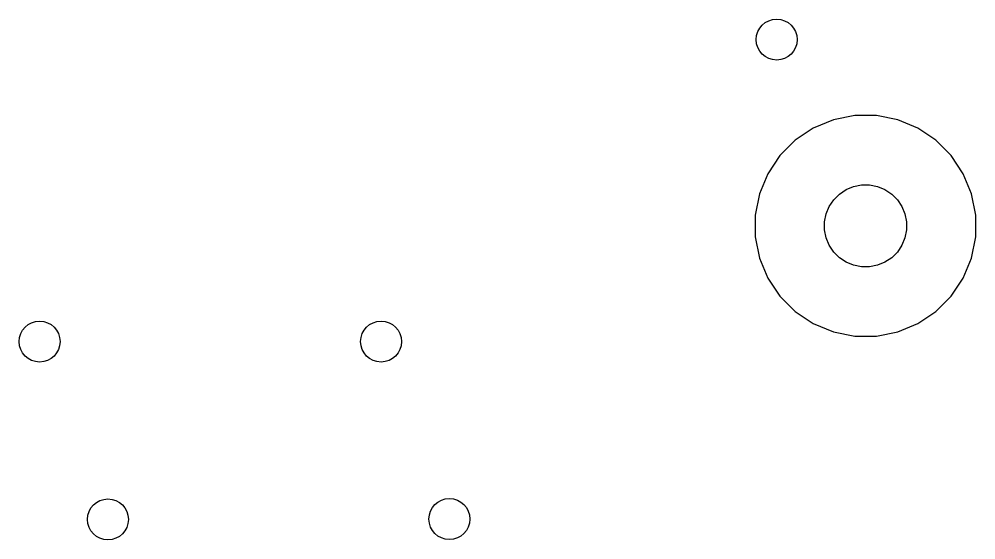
# Model space of a CAD drawing. Extents: x -66 to 211, y -177 to 13.
# Drawn here: x 75.28 to 82.29, y -84.29 to -80.47 of the extents above; entities that cross this region are included whole.
import ezdxf

# ---------------------------------------------------------------- set-up
doc = ezdxf.new("R2010")
doc.units = 0
doc.layers.add('BLACK', color=7, linetype='CONTINUOUS')

msp = doc.modelspace()

# ---------------------------------------------------------------- linework, layer by layer
at = {"layer": 'BLACK', "linetype": 'CONTINUOUS'}
for p, q in [((81.2487, -81.2129), (81.1016, -81.2738)), ((81.4048, -81.1819), (81.2487, -81.2129)), ((81.564, -81.1819), (81.4048, -81.1819)), ((81.7201, -81.2129), (81.564, -81.1819)), ((81.8671, -81.2738), (81.7201, -81.2129)), ((81.1016, -81.2738), (80.9693, -81.3623)), ((81.9994, -81.3623), (81.8671, -81.2738)), ((80.9693, -81.3623), (80.8568, -81.4748)), ((82.112, -81.4748), (81.9994, -81.3623)), ((80.8568, -81.4748), (80.7683, -81.6071)), ((82.2004, -81.6071), (82.112, -81.4748)), ((80.7683, -81.6071), (80.7074, -81.7542)), ((82.2613, -81.7542), (82.2004, -81.6071)), ((81.2931, -81.7569), (81.3423, -81.724)), ((81.3423, -81.724), (81.3969, -81.7014)), ((81.3969, -81.7014), (81.4548, -81.6899)), ((81.4548, -81.6899), (81.5139, -81.6899)), ((81.5139, -81.6899), (81.5719, -81.7014)), ((81.5719, -81.7014), (81.6265, -81.724)), ((81.6265, -81.724), (81.6756, -81.7569)), ((80.7074, -81.7542), (80.6764, -81.9103)), ((81.2185, -81.8478), (81.2514, -81.7986)), ((81.2514, -81.7986), (81.2931, -81.7569)), ((81.6756, -81.7569), (81.7174, -81.7986)), ((81.7174, -81.7986), (81.7502, -81.8478)), ((82.2924, -81.9103), (82.2613, -81.7542)), ((81.1959, -81.9024), (81.2185, -81.8478)), ((81.7502, -81.8478), (81.7729, -81.9024)), ((80.6764, -81.9103), (80.6764, -82.0695)), ((81.1844, -81.9603), (81.1959, -81.9024)), ((81.7729, -81.9024), (81.7844, -81.9603)), ((82.2924, -82.0695), (82.2924, -81.9103)), ((81.1844, -82.0194), (81.1844, -81.9603)), ((81.7844, -81.9603), (81.7844, -82.0194)), ((80.6764, -82.0695), (80.7074, -82.2256)), ((81.1959, -82.0774), (81.1844, -82.0194)), ((81.2185, -82.132), (81.1959, -82.0774)), ((81.7729, -82.0774), (81.7502, -82.132)), ((81.7844, -82.0194), (81.7729, -82.0774)), ((82.2613, -82.2256), (82.2924, -82.0695)), ((81.2514, -82.1811), (81.2185, -82.132)), ((81.7502, -82.132), (81.7174, -82.1811)), ((81.2931, -82.2229), (81.2514, -82.1811)), ((81.7174, -82.1811), (81.6756, -82.2229)), ((80.7074, -82.2256), (80.7683, -82.3726)), ((81.3423, -82.2557), (81.2931, -82.2229)), ((81.3969, -82.2784), (81.3423, -82.2557)), ((81.4548, -82.2899), (81.3969, -82.2784)), ((81.5139, -82.2899), (81.4548, -82.2899)), ((81.5719, -82.2784), (81.5139, -82.2899)), ((81.6265, -82.2557), (81.5719, -82.2784)), ((81.6756, -82.2229), (81.6265, -82.2557)), ((82.2004, -82.3726), (82.2613, -82.2256)), ((80.7683, -82.3726), (80.8568, -82.5049)), ((82.112, -82.505), (82.2004, -82.3726)), ((80.8568, -82.5049), (80.9693, -82.6175)), ((81.9994, -82.6175), (82.112, -82.505)), ((80.9693, -82.6175), (81.1016, -82.7059)), ((81.8671, -82.7059), (81.9994, -82.6175)), ((81.1016, -82.7059), (81.2487, -82.7668)), ((81.7201, -82.7668), (81.8671, -82.7059)), ((81.2487, -82.7668), (81.4048, -82.7979)), ((81.564, -82.7979), (81.7201, -82.7668)), ((81.4048, -82.7979), (81.564, -82.7979))]:
    msp.add_line(p, q, dxfattribs=at)
at = {"layer": 'BLACK'}
for centre in [(80.833, -80.6247), (75.4329, -82.837), (77.9348, -82.837), (75.9333, -84.14), (78.4352, -84.1375)]:
    msp.add_circle(centre, 0.15, dxfattribs=at)

doc.saveas('drawing.dxf')
